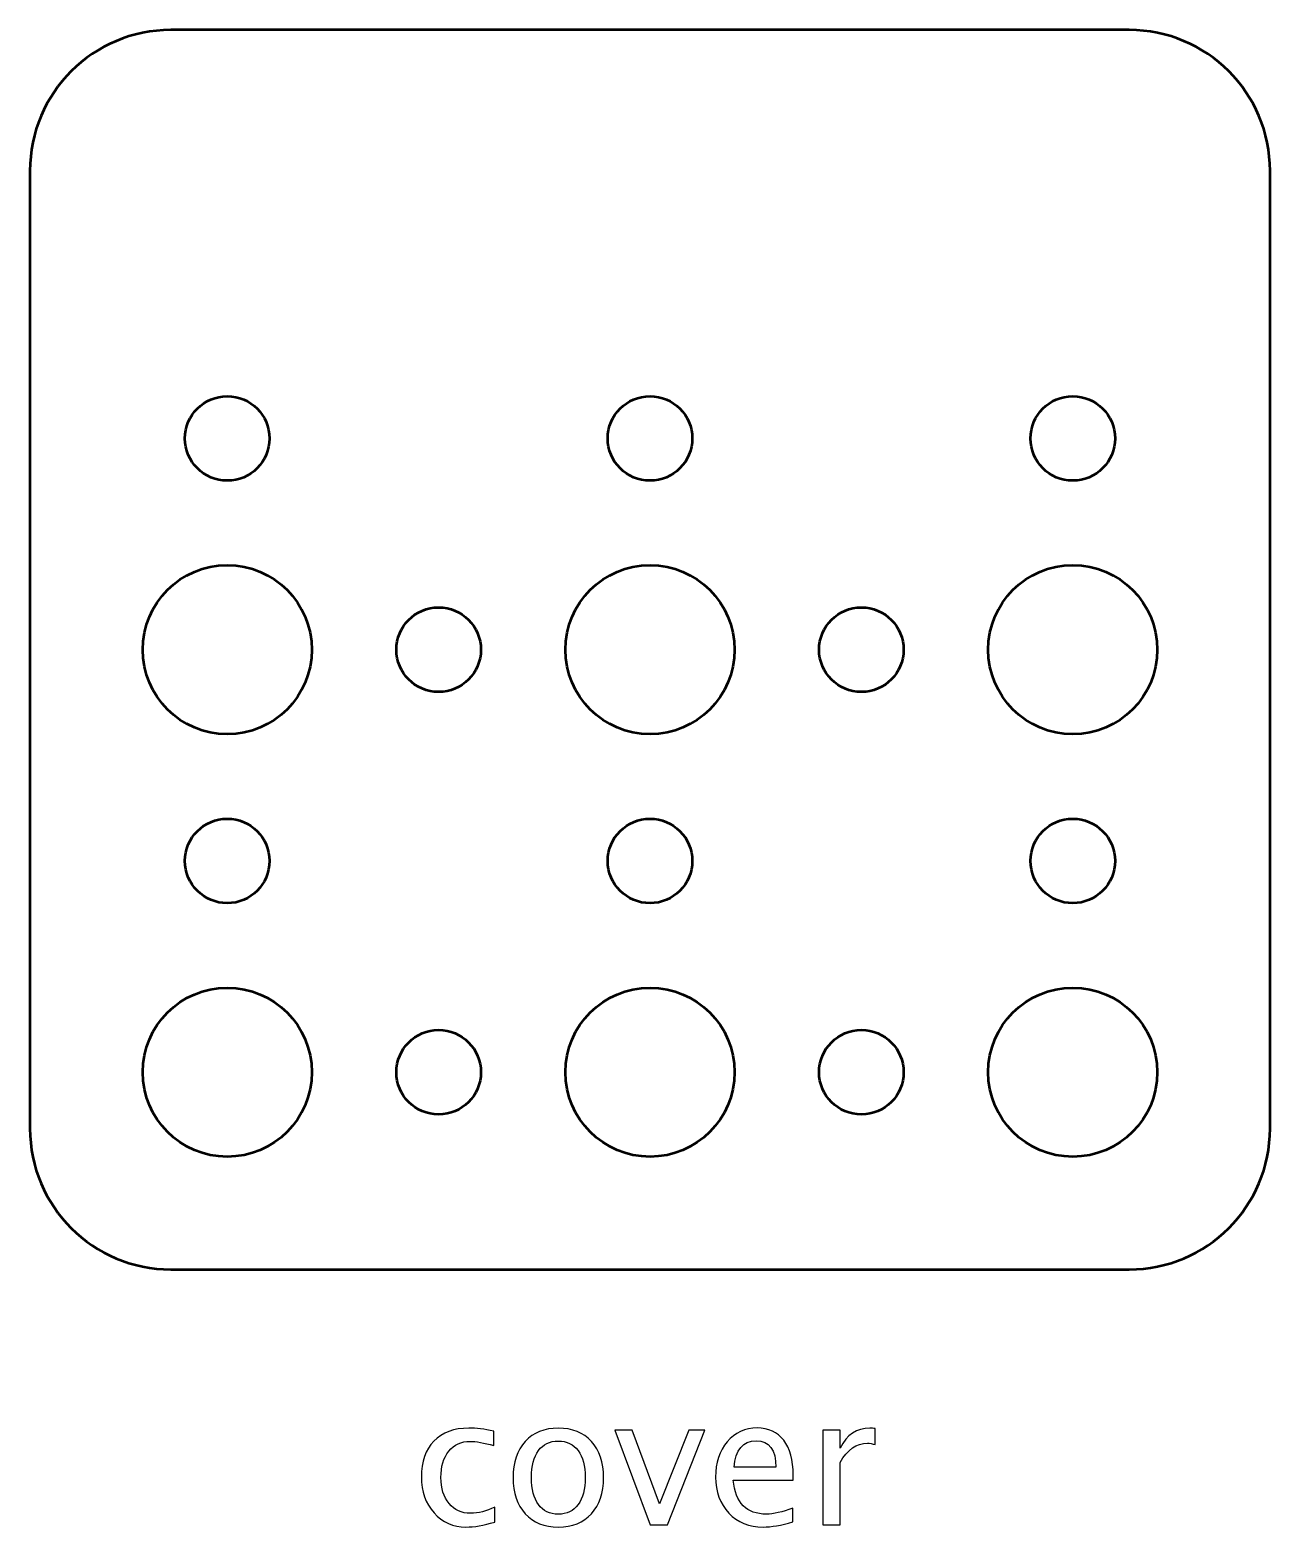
# Model space of a CAD drawing. Header units: centimetres. Extents: x -11.6 to 11.5, y -11.2 to 14.1.
# Drawn here: x -2.2 to 2.2, y 2.89 to 8.2 of the extents above; entities that cross this region are included whole.
import ezdxf

# ---------------------------------------------------------------- set-up
doc = ezdxf.new("R2010")
doc.units = ezdxf.units.CM
doc.header["$MEASUREMENT"] = 0
doc.layers.add('Layer 1', color=7, linetype='Continuous')

msp = doc.modelspace()

# ---------------------------------------------------------------- linework, layer by layer
at = {"layer": 'Layer 1', "lineweight": 53}
for centre, major_axis in [((-1.5, 6.75), (0, 0.15)), ((0, 6.75), (0, 0.15)), ((1.5, 6.75), (0, 0.15)), ((-1.49999, 5.99999), (0, 0.30001)), ((0.00001, 5.99999), (0, 0.30001)), ((1.50001, 5.99999), (0, 0.30001)), ((-0.75, 6), (0, 0.15)), ((0.75, 6), (0, 0.15)), ((-1.5, 5.25), (0, 0.15)), ((0, 5.25), (0, 0.15)), ((1.5, 5.25), (0, 0.15)), ((-1.49999, 4.49999), (0, 0.30001)), ((0.00001, 4.49999), (0, 0.30001)), ((1.50001, 4.49999), (0, 0.30001)), ((-0.75, 4.5), (0, 0.15)), ((0.75, 4.5), (0, 0.15))]:
    msp.add_ellipse(centre, major_axis=major_axis, ratio=1, dxfattribs=at)
msp.add_open_spline([(-2.2, 4.3), (-2.2, 4.3), (-2.2, 7.7), (-2.2, 7.7), (-2.2, 7.7), (-2.2, 7.97614), (-1.97614, 8.2), (-1.7, 8.2), (-1.7, 8.2), (-1.7, 8.2), (1.7, 8.2), (1.7, 8.2), (1.7, 8.2), (1.97614, 8.2), (2.2, 7.97614), (2.2, 7.7), (2.2, 7.7), (2.2, 7.7), (2.2, 4.3), (2.2, 4.3), (2.2, 4.3), (2.2, 4.02386), (1.97614, 3.8), (1.7, 3.8), (1.7, 3.8), (1.7, 3.8), (-1.7, 3.8), (-1.7, 3.8), (-1.7, 3.8), (-1.97614, 3.8), (-2.2, 4.02386), (-2.2, 4.3)], degree=3, knots=[0, 0, 0, 0, 0.1111111, 0.1111111, 0.1111111, 0.1111111, 0.2222222, 0.2222222, 0.2222222, 0.2222222, 0.3333333, 0.3333333, 0.3333333, 0.3333333, 0.4444444, 0.4444444, 0.4444444, 0.4444444, 0.5555556, 0.5555556, 0.5555556, 0.5555556, 0.6666667, 0.6666667, 0.6666667, 0.6666667, 0.7777778, 0.7777778, 0.7777778, 0.7777778, 1, 1, 1, 1], dxfattribs=at)
at = {"layer": 'Layer 1'}
for points, knots in [([(-0.55086, 2.90319), (-0.59034, 2.89134), (-0.62441, 2.88541), (-0.65309, 2.88541), (-0.65309, 2.88541), (-0.6986, 2.88541), (-0.73628, 2.90224), (-0.76623, 2.93579), (-0.76623, 2.93579), (-0.79618, 2.96944), (-0.81121, 3.01188), (-0.81121, 3.063), (-0.81121, 3.063), (-0.81121, 3.11761), (-0.79639, 3.16026), (-0.76676, 3.19074), (-0.76676, 3.19074), (-0.73713, 3.22133), (-0.69575, 3.23657), (-0.64262, 3.23657), (-0.64262, 3.23657), (-0.61648, 3.23657), (-0.58705, 3.23297), (-0.55467, 3.22577), (-0.55467, 3.22577), (-0.55467, 3.22577), (-0.55467, 3.17434), (-0.55467, 3.17434), (-0.55467, 3.17434), (-0.58907, 3.1845), (-0.61711, 3.18958), (-0.6387, 3.18958), (-0.6387, 3.18958), (-0.67003, 3.18958), (-0.69511, 3.17783), (-0.71384, 3.15444), (-0.71384, 3.15444), (-0.73258, 3.13105), (-0.74199, 3.09983), (-0.74199, 3.06088), (-0.74199, 3.06088), (-0.74199, 3.0231), (-0.73226, 2.99262), (-0.71289, 2.96923), (-0.71289, 2.96923), (-0.69352, 2.94595), (-0.66823, 2.93431), (-0.6368, 2.93431), (-0.6368, 2.93431), (-0.60896, 2.93431), (-0.58039, 2.9415), (-0.55086, 2.9559), (-0.55086, 2.9559), (-0.55086, 2.9559), (-0.55086, 2.90319), (-0.55086, 2.90319)], [0, 0, 0, 0, 0.0666667, 0.0666667, 0.0666667, 0.0666667, 0.1333333, 0.1333333, 0.1333333, 0.1333333, 0.2, 0.2, 0.2, 0.2, 0.2666667, 0.2666667, 0.2666667, 0.2666667, 0.3333333, 0.3333333, 0.3333333, 0.3333333, 0.4, 0.4, 0.4, 0.4, 0.4666667, 0.4666667, 0.4666667, 0.4666667, 0.5333333, 0.5333333, 0.5333333, 0.5333333, 0.6, 0.6, 0.6, 0.6, 0.6666667, 0.6666667, 0.6666667, 0.6666667, 0.7333333, 0.7333333, 0.7333333, 0.7333333, 0.8, 0.8, 0.8, 0.8, 0.8666667, 0.8666667, 0.8666667, 0.8666667, 1, 1, 1, 1]), ([(-0.32532, 2.88541), (-0.37475, 2.88541), (-0.41391, 2.90118), (-0.44269, 2.93272), (-0.44269, 2.93272), (-0.47159, 2.96426), (-0.48598, 3.00712), (-0.48598, 3.0612), (-0.48598, 3.0612), (-0.48598, 3.11517), (-0.47159, 3.15793), (-0.44269, 3.18936), (-0.44269, 3.18936), (-0.41391, 3.2208), (-0.37475, 3.23657), (-0.32532, 3.23657), (-0.32532, 3.23657), (-0.2759, 3.23657), (-0.23674, 3.2208), (-0.20796, 3.18936), (-0.20796, 3.18936), (-0.17906, 3.15793), (-0.16467, 3.11517), (-0.16467, 3.0612), (-0.16467, 3.0612), (-0.16467, 3.00712), (-0.17906, 2.96426), (-0.20796, 2.93272), (-0.20796, 2.93272), (-0.23674, 2.90118), (-0.2759, 2.88541), (-0.32532, 2.88541)], [0, 0, 0, 0, 0.1111111, 0.1111111, 0.1111111, 0.1111111, 0.2222222, 0.2222222, 0.2222222, 0.2222222, 0.3333333, 0.3333333, 0.3333333, 0.3333333, 0.4444444, 0.4444444, 0.4444444, 0.4444444, 0.5555556, 0.5555556, 0.5555556, 0.5555556, 0.6666667, 0.6666667, 0.6666667, 0.6666667, 0.7777778, 0.7777778, 0.7777778, 0.7777778, 1, 1, 1, 1]), ([(-0.32543, 2.93113), (-0.29527, 2.93113), (-0.27177, 2.94245), (-0.25505, 2.96521), (-0.25505, 2.96521), (-0.23844, 2.98786), (-0.23007, 3.01992), (-0.23007, 3.0612), (-0.23007, 3.0612), (-0.23007, 3.10237), (-0.23844, 3.13433), (-0.25505, 3.15698), (-0.25505, 3.15698), (-0.27177, 3.17952), (-0.29527, 3.19085), (-0.32543, 3.19085), (-0.32543, 3.19085), (-0.3557, 3.19085), (-0.37919, 3.17952), (-0.3957, 3.15698), (-0.3957, 3.15698), (-0.41232, 3.13433), (-0.42057, 3.10237), (-0.42057, 3.0612), (-0.42057, 3.0612), (-0.42057, 3.01992), (-0.41232, 2.98786), (-0.3957, 2.96521), (-0.3957, 2.96521), (-0.37919, 2.94245), (-0.3557, 2.93113), (-0.32543, 2.93113)], [0, 0, 0, 0, 0.1111111, 0.1111111, 0.1111111, 0.1111111, 0.2222222, 0.2222222, 0.2222222, 0.2222222, 0.3333333, 0.3333333, 0.3333333, 0.3333333, 0.4444444, 0.4444444, 0.4444444, 0.4444444, 0.5555556, 0.5555556, 0.5555556, 0.5555556, 0.6666667, 0.6666667, 0.6666667, 0.6666667, 0.7777778, 0.7777778, 0.7777778, 0.7777778, 1, 1, 1, 1]), ([(0.00085, 2.89303), (0.00085, 2.89303), (-0.12445, 3.22958), (-0.12445, 3.22958), (-0.12445, 3.22958), (-0.12445, 3.22958), (-0.06349, 3.22958), (-0.06349, 3.22958), (-0.06349, 3.22958), (-0.06349, 3.22958), (0.03419, 2.96807), (0.03419, 2.96807), (0.03419, 2.96807), (0.03419, 2.96807), (0.13759, 3.22958), (0.13759, 3.22958), (0.13759, 3.22958), (0.13759, 3.22958), (0.19495, 3.22958), (0.19495, 3.22958), (0.19495, 3.22958), (0.19495, 3.22958), (0.06192, 2.89303), (0.06192, 2.89303), (0.06192, 2.89303), (0.06192, 2.89303), (0.00085, 2.89303), (0.00085, 2.89303)], [0, 0, 0, 0, 0.125, 0.125, 0.125, 0.125, 0.25, 0.25, 0.25, 0.25, 0.375, 0.375, 0.375, 0.375, 0.5, 0.5, 0.5, 0.5, 0.625, 0.625, 0.625, 0.625, 0.75, 0.75, 0.75, 0.75, 1, 1, 1, 1]), ([(0.50642, 2.90383), (0.46546, 2.89155), (0.43043, 2.88541), (0.40122, 2.88541), (0.40122, 2.88541), (0.35137, 2.88541), (0.31084, 2.90192), (0.27961, 2.93483), (0.27961, 2.93483), (0.24839, 2.96775), (0.23273, 3.0104), (0.23273, 3.06289), (0.23273, 3.06289), (0.23273, 3.1138), (0.24649, 3.1556), (0.27411, 3.18831), (0.27411, 3.18831), (0.30173, 3.2209), (0.33708, 3.2372), (0.38016, 3.2372), (0.38016, 3.2372), (0.4209, 3.2372), (0.45244, 3.2227), (0.47467, 3.1937), (0.47467, 3.1937), (0.49689, 3.1647), (0.508, 3.12364), (0.508, 3.07041), (0.508, 3.07041), (0.508, 3.07041), (0.50769, 3.05178), (0.50769, 3.05178), (0.50769, 3.05178), (0.50769, 3.05178), (0.29496, 3.05178), (0.29496, 3.05178), (0.29496, 3.05178), (0.30385, 2.97135), (0.34311, 2.93113), (0.41265, 2.93113), (0.41265, 2.93113), (0.43815, 2.93113), (0.46937, 2.93833), (0.50642, 2.95272), (0.50642, 2.95272), (0.50642, 2.95272), (0.50642, 2.90383), (0.50642, 2.90383)], [0, 0, 0, 0, 0.0769231, 0.0769231, 0.0769231, 0.0769231, 0.1538462, 0.1538462, 0.1538462, 0.1538462, 0.2307692, 0.2307692, 0.2307692, 0.2307692, 0.3076923, 0.3076923, 0.3076923, 0.3076923, 0.3846154, 0.3846154, 0.3846154, 0.3846154, 0.4615385, 0.4615385, 0.4615385, 0.4615385, 0.5384615, 0.5384615, 0.5384615, 0.5384615, 0.6153846, 0.6153846, 0.6153846, 0.6153846, 0.6923077, 0.6923077, 0.6923077, 0.6923077, 0.7692308, 0.7692308, 0.7692308, 0.7692308, 0.8461538, 0.8461538, 0.8461538, 0.8461538, 1, 1, 1, 1]), ([(0.29814, 3.0975), (0.29814, 3.0975), (0.44673, 3.0975), (0.44673, 3.0975), (0.44673, 3.0975), (0.44673, 3.16015), (0.42334, 3.19148), (0.37666, 3.19148), (0.37666, 3.19148), (0.32967, 3.19148), (0.30353, 3.16015), (0.29814, 3.0975)], [0, 0, 0, 0, 0.25, 0.25, 0.25, 0.25, 0.5, 0.5, 0.5, 0.5, 1, 1, 1, 1]), ([(0.6132, 2.89303), (0.6132, 2.89303), (0.6132, 3.22958), (0.6132, 3.22958), (0.6132, 3.22958), (0.6132, 3.22958), (0.67416, 3.22958), (0.67416, 3.22958), (0.67416, 3.22958), (0.67416, 3.22958), (0.67416, 3.16597), (0.67416, 3.16597), (0.67416, 3.16597), (0.6984, 3.21307), (0.73353, 3.23657), (0.77968, 3.23657), (0.77968, 3.23657), (0.78592, 3.23657), (0.79248, 3.23604), (0.79926, 3.23498), (0.79926, 3.23498), (0.79926, 3.23498), (0.79926, 3.17793), (0.79926, 3.17793), (0.79926, 3.17793), (0.78867, 3.18143), (0.77936, 3.18323), (0.77132, 3.18323), (0.77132, 3.18323), (0.73258, 3.18323), (0.7002, 3.16037), (0.67416, 3.11454), (0.67416, 3.11454), (0.67416, 3.11454), (0.67416, 2.89303), (0.67416, 2.89303), (0.67416, 2.89303), (0.67416, 2.89303), (0.6132, 2.89303), (0.6132, 2.89303)], [0, 0, 0, 0, 0.0909091, 0.0909091, 0.0909091, 0.0909091, 0.1818182, 0.1818182, 0.1818182, 0.1818182, 0.2727273, 0.2727273, 0.2727273, 0.2727273, 0.3636364, 0.3636364, 0.3636364, 0.3636364, 0.4545455, 0.4545455, 0.4545455, 0.4545455, 0.5454545, 0.5454545, 0.5454545, 0.5454545, 0.6363636, 0.6363636, 0.6363636, 0.6363636, 0.7272727, 0.7272727, 0.7272727, 0.7272727, 0.8181818, 0.8181818, 0.8181818, 0.8181818, 1, 1, 1, 1])]:
    msp.add_open_spline(points, degree=3, knots=knots, dxfattribs=at)

doc.saveas('drawing.dxf')
